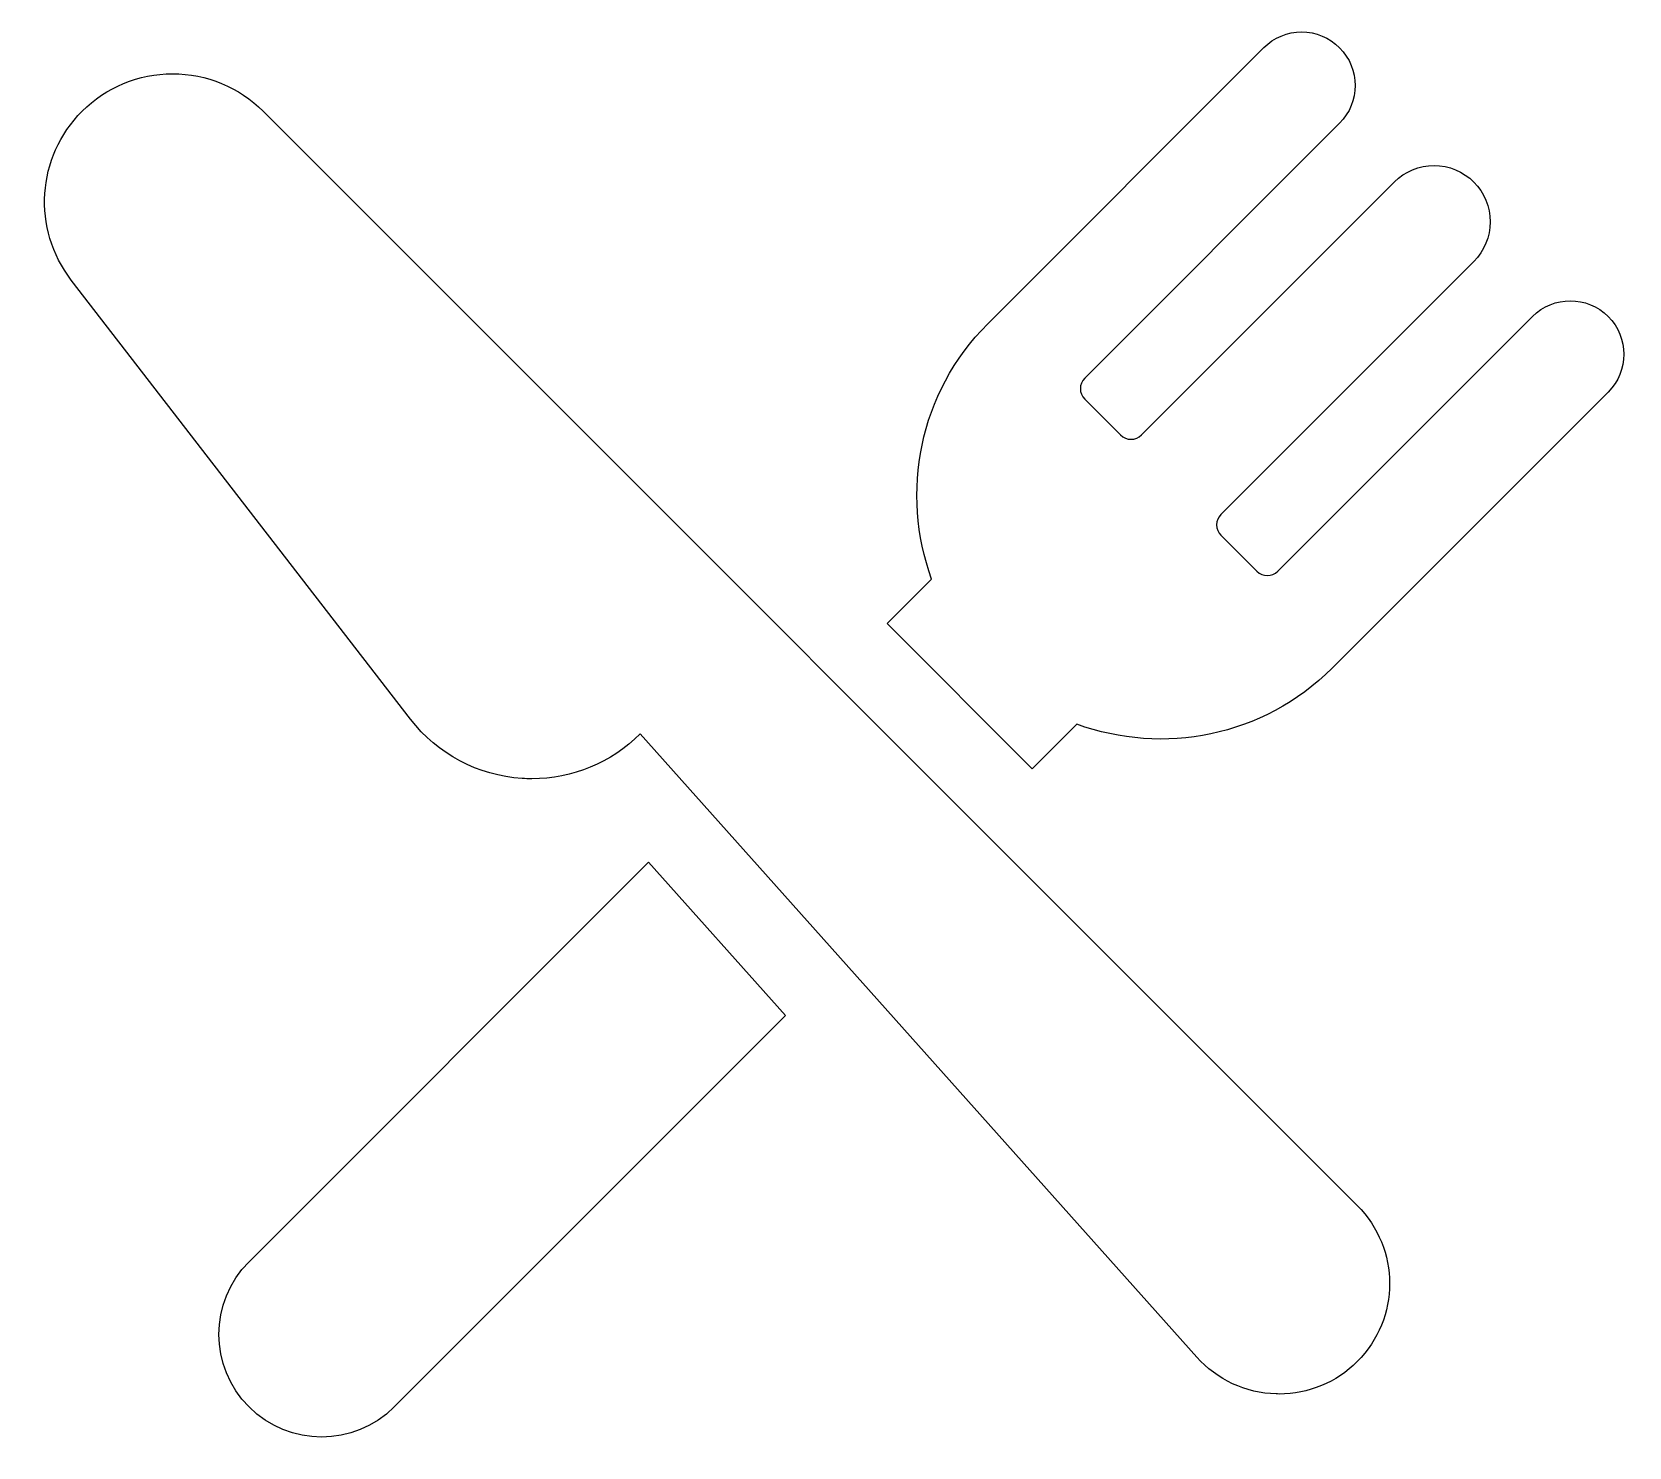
# Model space of a CAD drawing. Header units: centimetres. Extents: x -6.6 to 6.6, y -5.7 to 6.
import ezdxf

# ---------------------------------------------------------------- set-up
doc = ezdxf.new("R2010")
doc.units = ezdxf.units.CM
doc.header["$MEASUREMENT"] = 0
doc.layers.add('Layer 1', color=7, linetype='Continuous')

msp = doc.modelspace()

# ---------------------------------------------------------------- linework, layer by layer
at = {"layer": 'Layer 1'}
for points, knots in [([(6.43951, 3.64289), (6.26653, 3.81587), (5.98617, 3.81587), (5.81319, 3.64289), (5.81319, 3.64289), (5.81319, 3.64289), (3.70277, 1.53268), (3.70277, 1.53268), (3.70277, 1.53268), (3.65509, 1.485), (3.57752, 1.485), (3.52979, 1.53268), (3.52979, 1.53268), (3.52979, 1.53268), (3.23219, 1.83031), (3.23219, 1.83031), (3.23219, 1.83031), (3.2092, 1.8533), (3.19642, 1.88442), (3.19642, 1.9168), (3.19642, 1.9168), (3.19642, 1.94916), (3.2092, 1.98027), (3.23219, 2.00327), (3.23219, 2.00327), (3.23219, 2.00327), (5.32687, 4.09774), (5.32687, 4.09774), (5.32687, 4.09774), (5.414, 4.18487), (5.463, 4.30332), (5.463, 4.42664), (5.463, 4.42664), (5.463, 4.54996), (5.414, 4.66842), (5.32687, 4.75554), (5.32687, 4.75554), (5.23911, 4.8433), (5.12087, 4.8923), (4.99775, 4.8923), (4.99775, 4.8923), (4.87464, 4.8923), (4.7564, 4.8433), (4.66927, 4.75617), (4.66927, 4.75617), (4.66927, 4.75617), (2.5744, 2.6611), (2.5744, 2.6611), (2.5744, 2.6611), (2.55141, 2.63805), (2.52029, 2.62528), (2.48791, 2.62528), (2.48791, 2.62528), (2.4555, 2.62528), (2.42444, 2.63806), (2.40139, 2.6611), (2.40139, 2.6611), (2.40139, 2.6611), (2.10381, 2.95868), (2.10381, 2.95868), (2.10381, 2.95868), (2.05608, 3.00641), (2.05608, 3.08393), (2.10381, 3.13166), (2.10381, 3.13166), (2.10381, 3.13166), (4.21402, 5.24208), (4.21402, 5.24208), (4.21402, 5.24208), (4.387, 5.41506), (4.387, 5.69536), (4.21402, 5.86835), (4.21402, 5.86835), (4.13052, 5.95209), (4.01804, 5.99871), (3.90065, 5.99871), (3.90065, 5.99871), (3.78328, 5.99871), (3.67081, 5.95209), (3.58797, 5.86901), (3.58797, 5.86901), (3.58797, 5.86901), (1.30051, 3.58153), (1.30051, 3.58153), (1.30051, 3.58153), (0.72869, 3.0099), (0.57777, 2.18149), (0.83632, 1.46828), (0.83632, 1.46828), (0.83632, 1.46828), (0.46768, 1.09961), (0.46768, 1.09961), (0.46768, 1.09961), (0.46768, 1.09961), (1.67032, -0.10311), (1.67032, -0.10311), (1.67032, -0.10311), (1.67032, -0.10311), (2.03902, 0.26559), (2.03902, 0.26559), (2.03902, 0.26559), (2.75234, 0.00693), (3.58077, 0.15783), (4.15251, 0.72956), (4.15251, 0.72956), (4.15251, 0.72956), (6.43954, 3.01659), (6.43954, 3.01659), (6.43954, 3.01659), (6.61249, 3.1896), (6.61249, 3.46996), (6.43951, 3.64289)], [0, 0, 0, 0, 0.03448276, 0.03448276, 0.03448276, 0.03448276, 0.06896552, 0.06896552, 0.06896552, 0.06896552, 0.10344828, 0.10344828, 0.10344828, 0.10344828, 0.13793103, 0.13793103, 0.13793103, 0.13793103, 0.17241379, 0.17241379, 0.17241379, 0.17241379, 0.20689655, 0.20689655, 0.20689655, 0.20689655, 0.24137931, 0.24137931, 0.24137931, 0.24137931, 0.27586207, 0.27586207, 0.27586207, 0.27586207, 0.31034483, 0.31034483, 0.31034483, 0.31034483, 0.34482759, 0.34482759, 0.34482759, 0.34482759, 0.37931034, 0.37931034, 0.37931034, 0.37931034, 0.4137931, 0.4137931, 0.4137931, 0.4137931, 0.44827586, 0.44827586, 0.44827586, 0.44827586, 0.48275862, 0.48275862, 0.48275862, 0.48275862, 0.51724138, 0.51724138, 0.51724138, 0.51724138, 0.55172414, 0.55172414, 0.55172414, 0.55172414, 0.5862069, 0.5862069, 0.5862069, 0.5862069, 0.62068966, 0.62068966, 0.62068966, 0.62068966, 0.65517241, 0.65517241, 0.65517241, 0.65517241, 0.68965517, 0.68965517, 0.68965517, 0.68965517, 0.72413793, 0.72413793, 0.72413793, 0.72413793, 0.75862069, 0.75862069, 0.75862069, 0.75862069, 0.79310345, 0.79310345, 0.79310345, 0.79310345, 0.82758621, 0.82758621, 0.82758621, 0.82758621, 0.86206897, 0.86206897, 0.86206897, 0.86206897, 0.89655172, 0.89655172, 0.89655172, 0.89655172, 0.93103448, 0.93103448, 0.93103448, 0.93103448, 1, 1, 1, 1]), ([(-4.69995, 5.34199), (-4.89892, 5.54093), (-5.16858, 5.65258), (-5.44978, 5.65258), (-5.44978, 5.65258), (-5.73095, 5.65258), (-6.00067, 5.54093), (-6.19961, 5.34199), (-6.19961, 5.34199), (-6.57688, 4.96469), (-6.61501, 4.36613), (-6.28909, 3.94391), (-6.28909, 3.94391), (-6.28909, 3.94391), (-3.47929, 0.30697), (-3.47929, 0.30697), (-3.47929, 0.30697), (-3.25648, 0.01828), (-2.92009, -0.16042), (-2.55624, -0.18362), (-2.55624, -0.18362), (-2.5292, -0.18537), (-2.50237, -0.18619), (-2.4753, -0.18619), (-2.4753, -0.18619), (-2.13999, -0.18619), (-1.81683, -0.05326), (-1.57823, 0.18552), (-1.57823, 0.18552), (-1.57823, 0.18552), (3.03221, -4.97536), (3.03221, -4.97536), (3.03221, -4.97536), (3.19988, -5.16282), (3.43715, -5.2732), (3.68854, -5.28024), (3.68854, -5.28024), (3.69709, -5.28045), (3.70561, -5.28066), (3.7141, -5.28066), (3.7141, -5.28066), (3.95633, -5.28066), (4.18916, -5.18456), (4.36106, -5.01266), (4.36106, -5.01266), (4.71833, -4.65539), (4.71833, -4.07641), (4.36106, -3.71919), (4.36106, -3.71919), (4.36106, -3.71919), (-4.69995, 5.34199), (-4.69995, 5.34199)], [0, 0, 0, 0, 0.07142857, 0.07142857, 0.07142857, 0.07142857, 0.14285714, 0.14285714, 0.14285714, 0.14285714, 0.21428571, 0.21428571, 0.21428571, 0.21428571, 0.28571429, 0.28571429, 0.28571429, 0.28571429, 0.35714286, 0.35714286, 0.35714286, 0.35714286, 0.42857143, 0.42857143, 0.42857143, 0.42857143, 0.5, 0.5, 0.5, 0.5, 0.57142857, 0.57142857, 0.57142857, 0.57142857, 0.64285714, 0.64285714, 0.64285714, 0.64285714, 0.71428571, 0.71428571, 0.71428571, 0.71428571, 0.78571429, 0.78571429, 0.78571429, 0.78571429, 0.85714286, 0.85714286, 0.85714286, 0.85714286, 1, 1, 1, 1]), ([(-4.81708, -4.18529), (-5.14919, -4.51737), (-5.14919, -5.0559), (-4.81708, -5.38801), (-4.81708, -5.38801), (-4.48519, -5.71993), (-3.94668, -5.71993), (-3.61479, -5.38801), (-3.61479, -5.38801), (-3.61479, -5.38801), (-0.3728, -2.14609), (-0.3728, -2.14609), (-0.3728, -2.14609), (-0.3728, -2.14609), (-1.50762, -0.87577), (-1.50762, -0.87577), (-1.50762, -0.87577), (-1.50762, -0.87577), (-4.81708, -4.18529), (-4.81708, -4.18529)], [0, 0, 0, 0, 0.16666667, 0.16666667, 0.16666667, 0.16666667, 0.33333333, 0.33333333, 0.33333333, 0.33333333, 0.5, 0.5, 0.5, 0.5, 0.66666667, 0.66666667, 0.66666667, 0.66666667, 1, 1, 1, 1])]:
    msp.add_open_spline(points, degree=3, knots=knots, dxfattribs=at)

doc.saveas('drawing.dxf')
